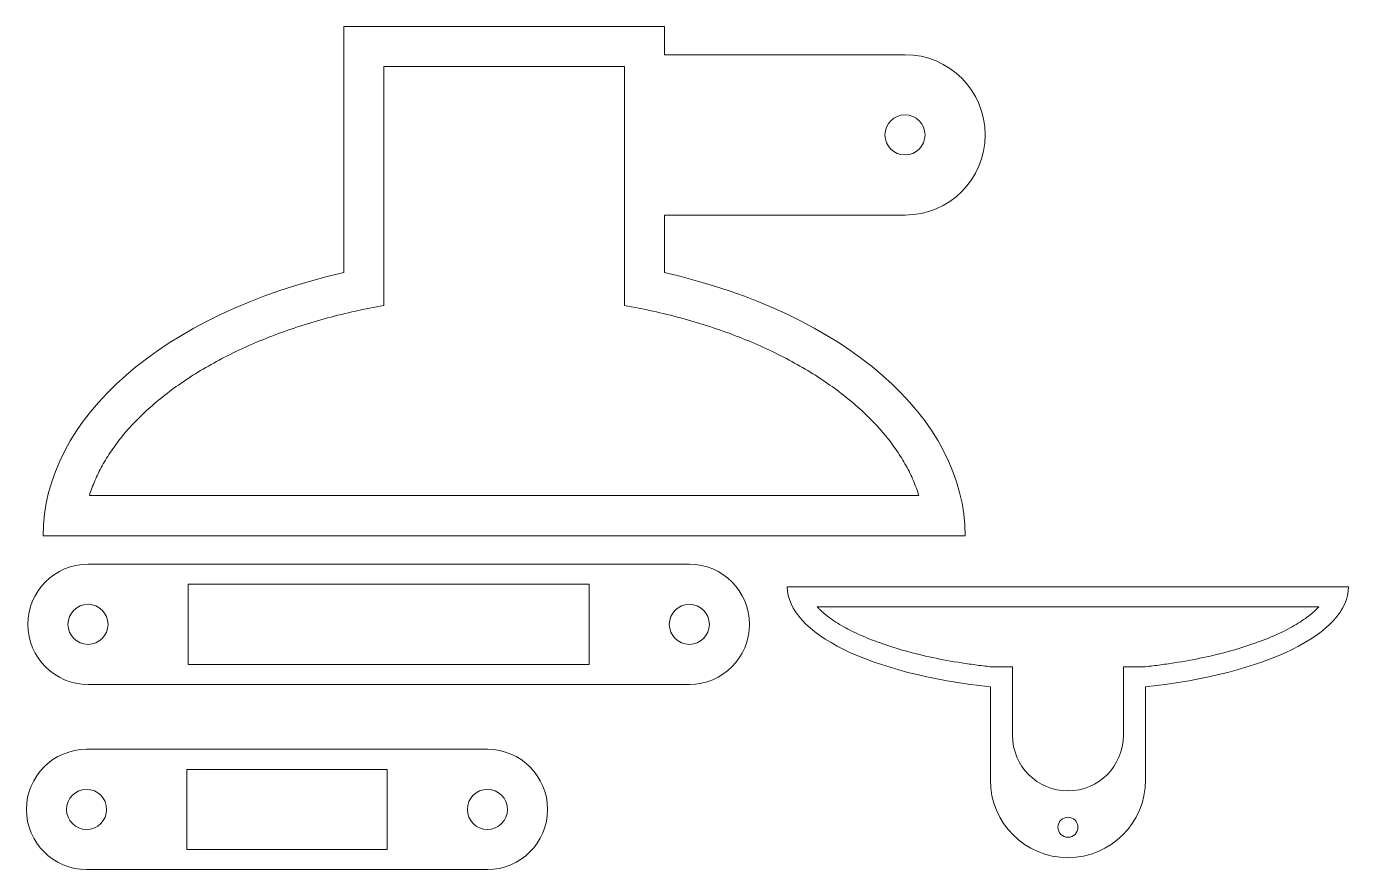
# Model space of a CAD drawing. Header units: millimetres. Extents: x 0 to 330, y 0 to 210.
import ezdxf

# ---------------------------------------------------------------- set-up
doc = ezdxf.new("R2010")
doc.units = ezdxf.units.MM

msp = doc.modelspace()

# ---------------------------------------------------------------- linework, layer by layer
at = {"color": 7, "linetype": 'Continuous', "lineweight": 15}
for p, q in [((79.16, 210.33), (79.16, 148.91)), ((159.16, 210.33), (79.16, 210.33)), ((159.16, 203.28), (159.16, 210.33)), ((219.16, 203.28), (159.16, 203.28)), ((149.16, 200.33), (89.16, 200.33)), ((89.16, 200.33), (89.16, 140.71)), ((149.16, 140.71), (149.16, 200.33)), ((159.16, 163.28), (219.16, 163.28)), ((159.16, 148.91), (159.16, 163.28)), ((15.7, 93.28), (222.62, 93.28)), ((4.16, 83.28), (234.16, 83.28)), ((15.36, 76.17), (165.36, 76.17)), ((40.36, 71.17), (140.36, 71.17)), ((40.36, 51.17), (40.36, 71.17)), ((140.36, 71.17), (140.36, 51.17)), ((189.8, 70.55), (329.8, 70.55)), ((197.22, 65.55), (322.38, 65.55)), ((140.36, 51.17), (40.36, 51.17)), ((245.98, 50.54), (241.01, 50.54)), ((245.98, 33.44), (245.98, 50.54)), ((273.62, 50.54), (273.62, 33.44)), ((278.59, 50.54), (273.62, 50.54)), ((165.36, 46.17), (15.36, 46.17)), ((240.45, 22.33), (240.45, 45.57)), ((279.15, 45.57), (279.15, 22.33)), ((15, 30), (115, 30)), ((40, 25), (90, 25)), ((40, 5), (40, 25)), ((90, 25), (90, 5)), ((90, 5), (40, 5)), ((115, 0), (15, 0))]:
    msp.add_line(p, q, dxfattribs=at)
for centre, radius in [((219.16, 183.28), 5), ((15.36, 61.17), 5), ((165.36, 61.17), 5), ((15, 15), 5), ((115, 15), 5), ((259.8, 10.55), 2.5)]:
    msp.add_circle(centre, radius, dxfattribs=at)
for centre, radius, start, end in [((219.16, 183.28), 20, 270, 90), ((15.36, 61.17), 15, 90, 270), ((165.36, 61.17), 15, 270, 90), ((259.8, 33.44), 13.82, 180, 0), ((15, 15), 15, 90, 270), ((115, 15), 15, 270, 90), ((259.8, 22.33), 19.35, 180, 0)]:
    msp.add_arc(centre, radius, start, end, dxfattribs=at)
for centre, major_axis, ratio, start_param, end_param in [((119.16, 83.28), (-115, 0), 0.608696, 5.06764, 6.283185), ((119.16, 83.28), (-115, 0), 0.608696, 3.141593, 4.357138), ((259.8, 70.55), (-70, 0), 0.371258, 0, 1.29077), ((259.8, 70.55), (-70, 0), 0.371258, 1.850823, 3.141593)]:
    msp.add_ellipse(centre, major_axis=major_axis, ratio=ratio, start_param=start_param, end_param=end_param, dxfattribs=at)
for points, knots in [([(89.16, 140.71), (86.78, 140.3), (82.01, 139.35), (75.09, 137.66), (68.4, 135.68), (59.84, 132.69), (49.89, 128.31), (39.42, 122.21), (30.63, 115.44), (24.82, 109.42), (21.13, 104.48), (18.83, 100.75), (17.31, 97.64), (16.32, 95.14), (15.9, 93.91), (15.7, 93.28)], [-1.291341, -1.291341, -1.291341, -1.291341, -1.222267, -1.153193, -1.084119, -1.015045, -0.876897, -0.738749, -0.600601, -0.462453, -0.393379, -0.324305, -0.255231, -0.220694, -0.186157, -0.186157, -0.186157, -0.186157]), ([(222.62, 93.28), (222.43, 93.91), (222.01, 95.14), (221.02, 97.64), (219.49, 100.75), (217.2, 104.48), (213.5, 109.42), (207.7, 115.44), (198.91, 122.21), (188.44, 128.31), (178.49, 132.69), (169.93, 135.68), (163.23, 137.66), (156.32, 139.35), (151.54, 140.3), (149.16, 140.71)], [-2.955436, -2.955436, -2.955436, -2.955436, -2.920899, -2.886362, -2.817288, -2.748214, -2.67914, -2.540992, -2.402844, -2.264696, -2.126548, -2.057474, -1.9884, -1.919326, -1.850252, -1.850252, -1.850252, -1.850252]), ([(241.01, 50.54), (239.71, 50.68), (237.1, 50.99), (232.03, 51.72), (225.95, 52.84), (219.18, 54.49), (213.06, 56.41), (207.7, 58.55), (203.94, 60.47), (201.4, 62.05), (199.74, 63.24), (198.57, 64.21), (197.76, 64.99), (197.4, 65.36), (197.22, 65.55)], [-1.2911614, -1.2911614, -1.2911614, -1.2911614, -1.2309853, -1.1708093, -1.0504571, -0.930105, -0.8097529, -0.6894007, -0.5690486, -0.5088725, -0.4486964, -0.3885204, -0.3584323, -0.3283443, -0.3283443, -0.3283443, -0.3283443]), ([(322.38, 65.55), (322.2, 65.36), (321.85, 64.99), (321.03, 64.21), (319.86, 63.24), (318.2, 62.05), (315.66, 60.47), (311.9, 58.55), (306.54, 56.41), (300.42, 54.49), (293.65, 52.84), (287.57, 51.72), (282.5, 50.99), (279.89, 50.68), (278.59, 50.54)], [-2.8132483, -2.8132483, -2.8132483, -2.8132483, -2.7831603, -2.7530723, -2.6928962, -2.6327201, -2.5725441, -2.4521919, -2.3318398, -2.2114877, -2.0911355, -1.9707834, -1.9106073, -1.8504313, -1.8504313, -1.8504313, -1.8504313])]:
    msp.add_open_spline(points, degree=3, knots=knots, dxfattribs=at)

doc.saveas('drawing.dxf')
